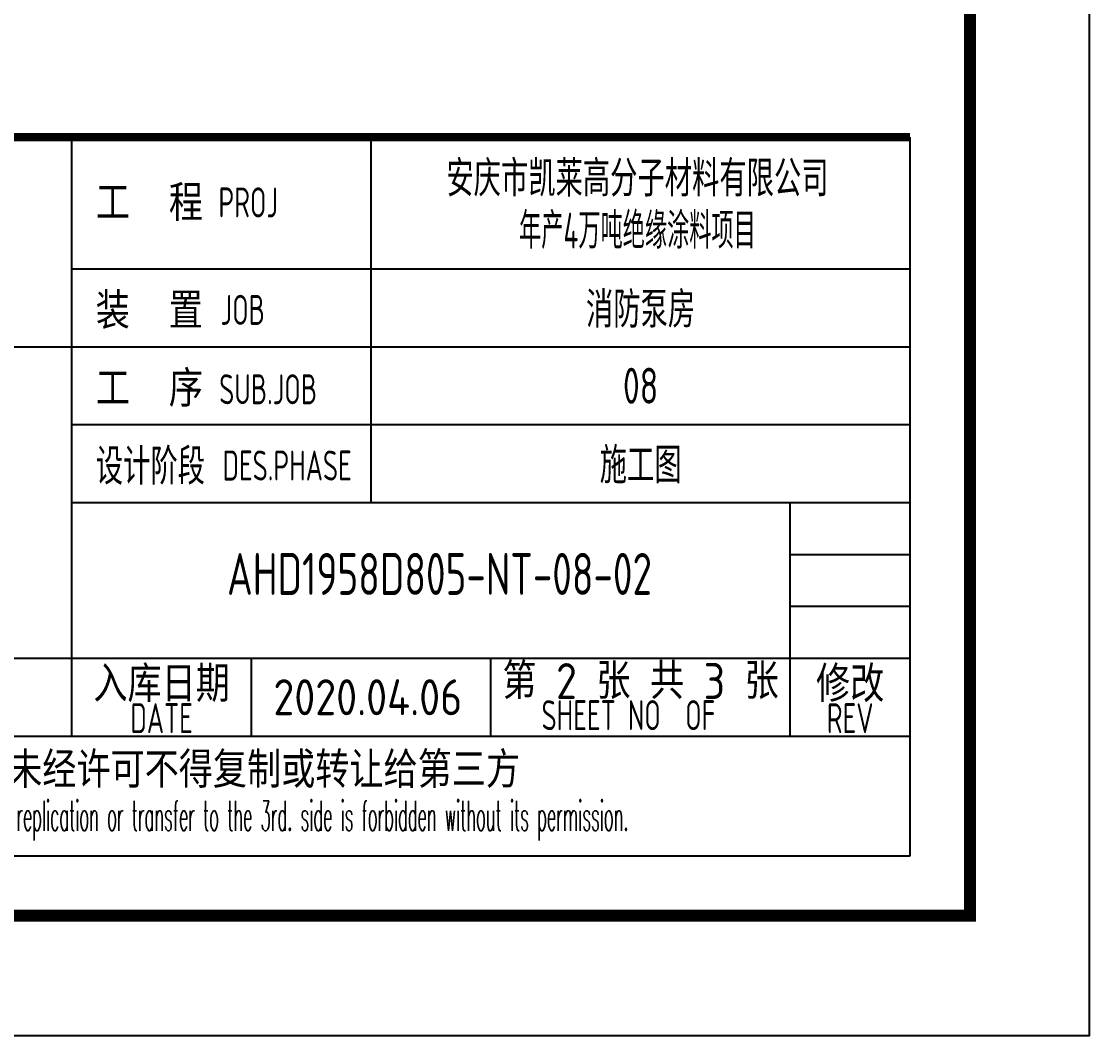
# Model space of a CAD drawing. Extents: x 5109802 to 7068445, y -422737 to 2032183.
# Drawn here: x 5160286 to 5169207, y -363277 to -354811 of the extents above; entities that cross this region are included whole.
import ezdxf
from ezdxf.enums import TextEntityAlignment as Align

# ---------------------------------------------------------------- set-up
doc = ezdxf.new("R2010")
doc.units = 0
doc.header["$LTSCALE"] = 1000
doc.header["$MEASUREMENT"] = 0
doc.layers.get('0').update_dxf_attribs({"linetype": 'CONTINUOUS'})
doc.layers.add('TH_TITLE', color=7, linetype='CONTINUOUS')
doc.styles.add('AHD_TQ', font='sceie.shx', dxfattribs={"bigfont": 'sceic.shx'})
doc.styles.add('ECEC_TQ', font='txt_l.shx', dxfattribs={"bigfont": 'hztxt_l.shx'})
doc.styles.add('sceie', font='SCEIE', dxfattribs={"width": 0.75, "bigfont": 'SCEIC'})

msp = doc.modelspace()

# ---------------------------------------------------------------- linework, layer by layer
for p, q in [((5160707.2, -360777.1), (5160707.2, -355777.1)), ((5163207.2, -358827.1), (5163207.2, -355777.1)), ((5167707.2, -361777.1), (5167707.2, -355777.1)), ((5160707.2, -356877.1), (5167707.2, -356877.1)), ((5149707.2, -357527.1), (5160707.2, -357527.1)), ((5160707.2, -357527.1), (5167707.2, -357527.1)), ((5160707.2, -358177.1), (5167707.2, -358177.1)), ((5160707.2, -358827.1), (5167707.2, -358827.1)), ((5166707.2, -360777.1), (5166707.2, -358827.1)), ((5166707.2, -359260.4), (5167707.2, -359260.4)), ((5166707.2, -359693.7), (5167707.2, -359693.7)), ((5155207.2, -360127.1), (5167707.2, -360127.1)), ((5162207.2, -360777.1), (5162207.2, -360127.1)), ((5164207.2, -360777.1), (5164207.2, -360127.1)), ((5149707.2, -360777.1), (5167707.2, -360777.1)), ((5149707.2, -361777.1), (5167707.2, -361777.1))]:
    msp.add_line(p, q)
at = {"const_width": 70}
msp.add_lwpolyline([(5167707.2, -355777.1), (5149707.2, -355777.1)], dxfattribs=at)
at = {"layer": 'TH_TITLE'}
msp.add_lwpolyline([(5109807.2, -363277.1), (5169207.2, -363277.1), (5169207.2, -321277.1), (5109807.2, -321277.1)], close=True, dxfattribs=at)
at = {"layer": 'TH_TITLE', "const_width": 100}
msp.add_lwpolyline([(5112307.2, -362277.1), (5168207.2, -362277.1), (5168207.2, -322277.1), (5112307.2, -322277.1)], close=True, dxfattribs=at)
at = {"layer": 'TH_TITLE', "const_width": 80}
msp.add_lwpolyline([(5168207.2, -362277.1), (5168207.2, -322277.1)], dxfattribs=at)

# ---------------------------------------------------------------- texts
for s, height, style, width, p in [('安庆市凯莱高分子材料有限公司', 300, 'sceie', 0.8, (5165430.9, -356106.9)), ('年产4万吨绝缘涂料项目', 300, 'sceie', 0.65, (5165430.9, -356541.9)), ('消防泵房', 300, 'sceie', 0.8, (5165457.2, -357202.1)), ('08', 300, 'sceie', 0.8, (5165457.2, -357852.1)), ('施工图', 300, 'sceie', 0.8, (5165457.2, -358502.1)), ('DATE', 250, 'AHD_TQ', 0.75, (5161457.2, -360627.1)), ('SHEET NO  OF  ', 250, 'AHD_TQ', 0.75, (5165457.2, -360602.1)), ('REV', 250, 'AHD_TQ', 0.75, (5167207.2, -360627.1)), ('The proprietary right of this document belongs to Anhui Huadong Chemical And Medical Engineering  Co.,Ltd.  and any replication or transfer to the 3rd. side is forbidden without its permission. ', 250, 'ECEC_TQ', 0.4, (5158707.2, -361477.1))]:
    msp.add_text(s, height=height, dxfattribs=dict(style=style, width=width)).set_placement(p, align=Align.MIDDLE)
at = {"style": 'AHD_TQ'}
for s, p in [('工  程 ', (5160907.2, -356477.1)), ('装  置 ', (5160907.2, -357377.1)), ('工  序 ', (5160907.2, -358027.1))]:
    msp.add_text(s, height=300, dxfattribs=at).set_placement(p)
for s, height, width, p in [('PROJ', 250, 0.75, (5161931.6, -356447.6)), ('JOB', 250, 0.75, (5161949.6, -357344.3)), ('SUB.JOB', 250, 0.75, (5161938, -358007)), ('设计阶段', 300, 0.8, (5160907.2, -358677.1)), ('DES.PHASE', 250, 0.75, (5161965.3, -358643.8))]:
    msp.add_text(s, height=height, dxfattribs=dict(at, width=width)).set_placement(p)
for s, p in [('第 2 张 共 3 张', (5165457.2, -360302.1)), ('入库日期', (5161457.2, -360327.1)), ('修改', (5167207.2, -360327.1)), ('本文件专有权属安徽华东化工医药工程有限责任公司所有,未经许可不得复制或转让给第三方', (5158707.2, -361077.1))]:
    msp.add_text(s, height=300, dxfattribs=at).set_placement(p, align=Align.MIDDLE)
at = {"style": 'sceie', "width": 0.8}
msp.add_attdef('AHD1958D805-NT-08-02', text='200320-02-040', height=350, dxfattribs=at).set_placement((5163778, -359423.3), align=Align.MIDDLE)
at = {"style": 'AHD_TQ'}
msp.add_attdef('2020.04.06', text='0', height=300, dxfattribs=at).set_placement((5163179.3, -360452.1), align=Align.MIDDLE)

doc.saveas('drawing.dxf')
